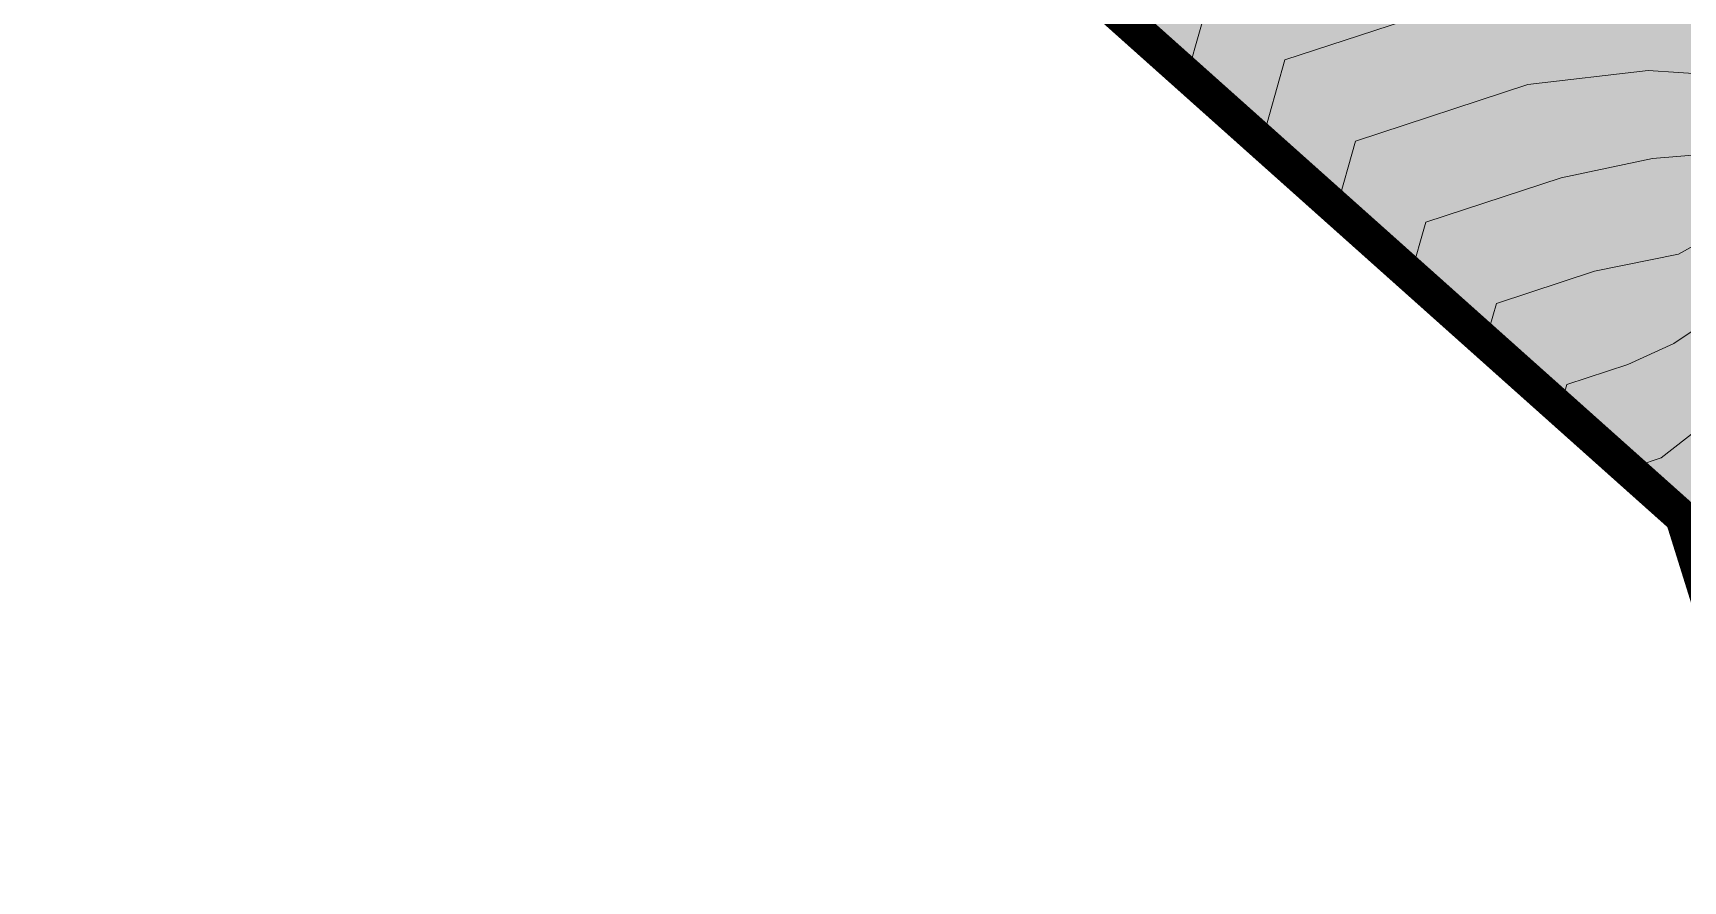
# Model space of a CAD drawing. Header units: inches. Extents: x 218980 to 233865, y 587194 to 599270.
# Drawn here: x 219171.68 to 219219.52, y 587308.8 to 587333.4 of the extents above; entities that cross this region are included whole.
import ezdxf

# ---------------------------------------------------------------- set-up
doc = ezdxf.new("R2010")
doc.units = ezdxf.units.IN
doc.header["$MEASUREMENT"] = 0
for name, pattern in [('01', [0]), ('DASHDOT2', [0.5, 0.25, -0.125, 0, -0.125]), ('State_Boundary_2', [13.5, 5, -1.6, 0.3, -1.6, 5])]:
    doc.linetypes.add(name, pattern=pattern)
for name, color, linetype, lineweight in [('Forest and Steep Slope', 66, '01', 0), ('Major Contour', 250, 'Continuous', 0), ('Minor Contour', 250, 'Continuous', 0), ('Planning Boundary', 222, '01', 0), ('Town Boundary', 220, 'DASHDOT2', 30)]:
    doc.layers.add(name, color=color, linetype=linetype, lineweight=lineweight)

msp = doc.modelspace()

# ---------------------------------------------------------------- hatches: boundary and pattern name
at = {"layer": 'Forest and Steep Slope'}
h = msp.add_hatch(color=256, dxfattribs=at)
h.dxf.hatch_style = 1
edge = h.paths.add_edge_path()
edge.add_line((219215.191, 587388.445), (219212.431, 587396.622))
edge.add_line((219212.431, 587396.622), (219210.35, 587403.244))
edge.add_line((219210.35, 587403.244), (219208.496, 587407.49))
edge.add_line((219208.496, 587407.49), (219203.404, 587419.31))
edge.add_arc((219279.52, 587354.454), 100, 139.56725, 152.79759)
edge.add_line((219190.581, 587400.168), (219188.507, 587396.134))
edge.add_arc((219148.485, 587416.705), 45, 319.3761, 332.7976, ccw=False)
edge.add_line((219182.64, 587387.406), (219178.917, 587383.066))
edge.add_arc((219159.942, 587399.343), 25, 291.9907, 319.3761, ccw=False)
edge.add_line((219169.303, 587376.162), (219162.895, 587373.575))
edge.add_line((219162.895, 587373.575), (219166.155, 587359.285))
edge.add_line((219166.155, 587359.285), (219182.073, 587360.455))
edge.add_line((219182.073, 587360.455), (219185.948, 587349.321))
edge.add_line((219185.948, 587349.321), (219219.5, 587319.342))
edge.add_line((219219.5, 587319.342), (219222.284, 587310.428))
edge.add_line((219222.284, 587310.428), (219227.098, 587308.02))
edge.add_line((219227.098, 587308.02), (219234.245, 587307.494))
edge.add_line((219234.245, 587307.494), (219256.898, 587303.243))
edge.add_line((219256.898, 587303.243), (219268.665, 587271.866))
edge.add_line((219268.665, 587271.866), (219292.999, 587267.625))
edge.add_arc((219297.372, 587282.839), 15.829, 120.0045, 253.9646, ccw=False)
edge.add_line((219289.456, 587296.546), (219306.426, 587305.921))
edge.add_line((219306.426, 587305.921), (219345.733, 587324.315))
edge.add_line((219345.733, 587324.315), (219343.219, 587326.793))
edge.add_line((219343.219, 587326.793), (219337.065, 587324.941))
edge.add_line((219337.065, 587324.941), (219328.952, 587324.666))
edge.add_line((219328.952, 587324.666), (219314.045, 587319.777))
edge.add_line((219314.045, 587319.777), (219313.164, 587319.488))
edge.add_line((219313.164, 587319.488), (219303.701, 587322.456))
edge.add_line((219303.701, 587322.456), (219292.056, 587319.273))
edge.add_line((219292.056, 587319.273), (219286.937, 587317.765))
edge.add_line((219286.937, 587317.765), (219283.406, 587315.483))
edge.add_line((219283.406, 587315.483), (219277.809, 587316.241))
edge.add_line((219277.809, 587316.241), (219272.55, 587316.471))
edge.add_line((219272.55, 587316.471), (219268.598, 587317.591))
edge.add_line((219268.598, 587317.591), (219258.547, 587318.756))
edge.add_line((219258.547, 587318.756), (219246.319, 587318.659))
edge.add_line((219246.319, 587318.659), (219241.702, 587321.518))
edge.add_line((219241.702, 587321.518), (219238.105, 587327.589))
edge.add_line((219238.105, 587327.589), (219234.415, 587332.872))
edge.add_line((219234.415, 587332.872), (219220.135, 587334.434))
edge.add_line((219220.135, 587334.434), (219211.173, 587342.69))
edge.add_line((219211.173, 587342.69), (219208.656, 587346.12))
edge.add_line((219208.656, 587346.12), (219201.357, 587353.603))
edge.add_line((219201.357, 587353.603), (219185.702, 587357.123))
edge.add_line((219185.702, 587357.123), (219194.937, 587367.86))
edge.add_line((219194.937, 587367.86), (219208.172, 587370.738))
edge.add_line((219208.172, 587370.738), (219215.245, 587375.763))
edge.add_line((219215.245, 587375.763), (219218.595, 587381.214))
edge.add_line((219218.595, 587381.214), (219215.191, 587388.445))

# ---------------------------------------------------------------- linework, layer by layer
msp.add_lwpolyline([(219178.917, 587383.066, -0.120063), (219169.303, 587376.162), (219162.895, 587373.575), (219166.155, 587359.285), (219182.073, 587360.455), (219185.948, 587349.321), (219219.5, 587319.342), (219222.284, 587310.428)], format="xyb", dxfattribs=at)
at = {"layer": 'Major Contour'}
for points, elevation in [([(219207.302, 587330.242), (219207.976, 587332.612), (219214.056, 587334.608), (219220.082, 587334.483)], 2765), ([(219218.12, 587320.576), (219218.196, 587320.844), (219218.884, 587321.07), (219220.29, 587322.178)], 2760)]:
    msp.add_lwpolyline(points, dxfattribs=dict(at, elevation=elevation))
at = {"layer": 'Minor Contour'}
for points in [[(219205.139, 587332.175), (219205.932, 587334.965), (219213.09, 587337.316), (219217.098, 587337.233), (219218.847, 587336.553), (219220.627, 587336.346)], [(219209.466, 587328.309), (219210.02, 587330.258), (219215.022, 587331.9), (219218.505, 587332.305), (219220.262, 587332.187)], [(219211.63, 587326.376), (219212.064, 587327.905), (219215.987, 587329.193), (219218.631, 587329.75), (219220.391, 587329.899)], [(219213.793, 587324.443), (219214.108, 587325.551), (219216.953, 587326.485), (219219.388, 587326.98), (219220.52, 587327.611)], [(219215.957, 587322.509), (219216.152, 587323.198), (219217.919, 587323.778), (219219.253, 587324.386), (219220.649, 587325.323)]]:
    msp.add_lwpolyline(points, dxfattribs=at)
at = {"layer": 'Planning Boundary', "lineweight": 5, "const_width": 1}
msp.add_lwpolyline([(219180.099, 587615.206), (219179.48, 587586.322), (219133.366, 587559.17), (219091.397, 587544.284), (219048.906, 587533.2), (219016.853, 587502.186), (219012.006, 587498.151), (218982.942, 587477.15), (218980.217, 587473.076), (218991.841, 587441.632), (219001.372, 587412.667), (219011.65, 587392.01), (219013.407, 587378.786), (219038.086, 587359.082), (219059.345, 587348.467), (219066.33, 587345.89), (219084.986, 587342.099), (219126.328, 587356.355), (219182.073, 587360.455), (219185.948, 587349.321), (219219.5, 587319.342), (219222.284, 587310.428)], dxfattribs=at)
at = {"layer": 'Town Boundary', "linetype": 'State_Boundary_2'}
msp.add_lwpolyline([(219222.284, 587310.428), (219219.5, 587319.342), (219185.948, 587349.321), (219182.073, 587360.455), (219126.328, 587356.355), (219084.986, 587342.099), (219066.33, 587345.89), (219059.345, 587348.467), (219038.086, 587359.082), (219013.407, 587378.786), (219011.65, 587392.01), (219001.372, 587412.667), (218991.841, 587441.632), (218980.217, 587473.076), (218982.942, 587477.15), (219012.006, 587498.151), (219016.853, 587502.186), (219048.906, 587533.2), (219091.397, 587544.284), (219133.366, 587559.17), (219179.48, 587586.322), (219180.099, 587615.206)], dxfattribs=at)

doc.saveas('drawing.dxf')
